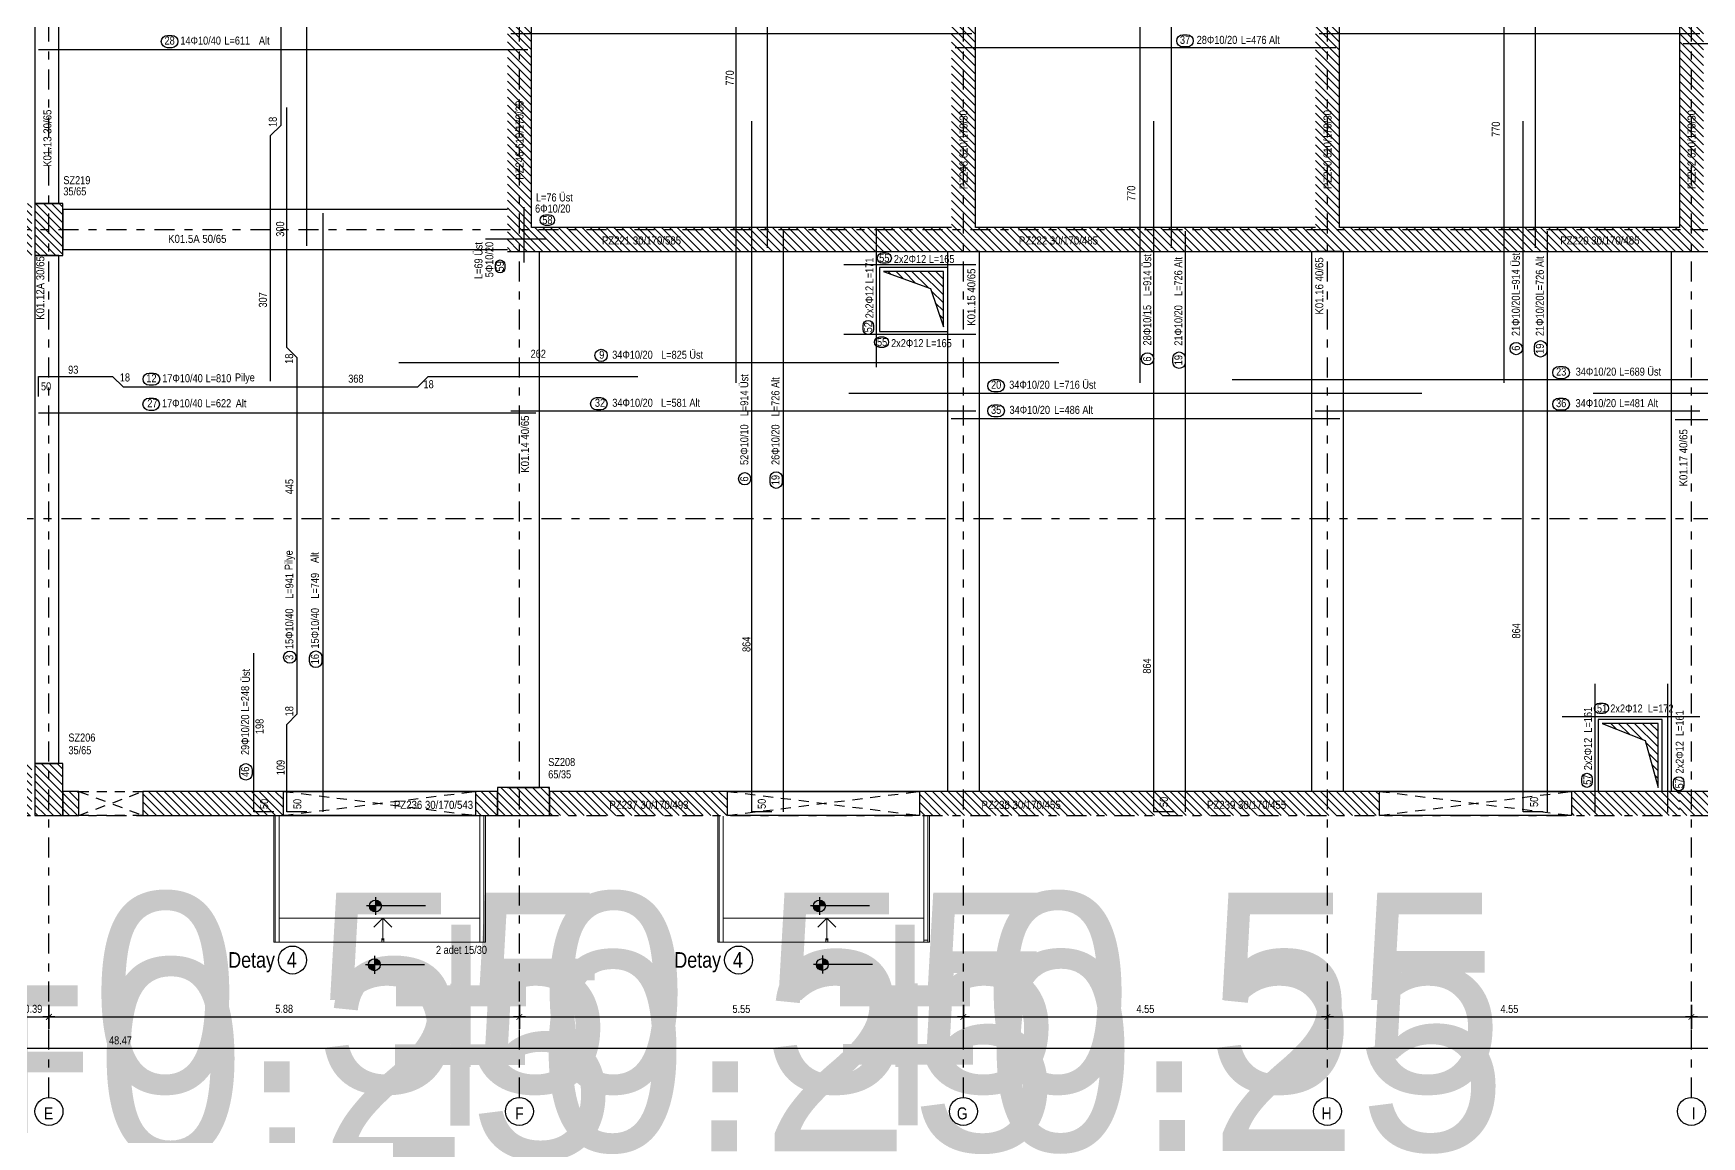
# Model space of a CAD drawing. Header units: metres. Extents: x 419734 to 420376, y 4564732 to 4565123.
# Drawn here: x 419954.22 to 419975.08, y 4565094.96 to 4565108.75 of the extents above; entities that cross this region are included whole.
import ezdxf
from ezdxf.enums import TextEntityAlignment as Align

# ---------------------------------------------------------------- set-up
doc = ezdxf.new("R2018")
doc.units = ezdxf.units.M
doc.linetypes.add('NASCOSTA', pattern=[0.375, 0.25, -0.125])
doc.linetypes.add('TRATTO-PUNTO', pattern=[1, 0.5, -0.25, 0, -0.25])
doc.layers.get('Defpoints').update_dxf_attribs({"color": 5})
for name, color, linetype in [('SW_ASSI', 7, 'TRATTO-PUNTO'), ('SW_CANDELE', 252, 'Continuous'), ('SW_DIM', 33, 'Continuous'), ('SW_DIR', 33, 'Continuous'), ('SW_MAGRONE', 2, 'Continuous'), ('SW_QUOTE', 1, 'Continuous'), ('SW_SEZIONI-ARMATURA', 3, 'Continuous'), ('SW_SEZIONI_CARPENTERIA', 4, 'Continuous'), ('SW_TRATT_GRIGIO', 252, 'NASCOSTA'), ('SW_TRATTEGGIO_252', 252, 'Continuous'), ('SW_TXT_TESTI', 1, 'Continuous')]:
    doc.layers.add(name, color=color, linetype=linetype)
doc.layers.add('SWS_ARC_Sottili-01', color=9, linetype='Continuous', lineweight=15)
doc.layers.add('SWS_STR_Sottili-01', color=9, linetype='Continuous', lineweight=15)
doc.styles.add('Arial Narrow_5', font='ARIALN.TTF', dxfattribs={"height": 0.5})
doc.styles.get("Standard").update_dxf_attribs({"font": 'arial.ttf'})
doc.styles.add('SWS', font='ARIALN.TTF')
doc.dimstyles.new('DIM-SW-50_m', dxfattribs={"dimtxt": 0.1, "dimasz": 0.075, "dimexe": 0.125, "dimexo": 0.125, "dimgap": 0.05, "dimtad": 1, "dimzin": 1, "dimdsep": 46, "dimtxsty": 'SWS', "dimblk1": 'D', "dimblk2": 'D', "dimsah": 1, "dimcen": 0.0075, "dimdle": 0.0625, "dimse1": 1, "dimse2": 1, "dimclrd": 256, "dimclre": 256, "dimclrt": 256, "dimazin": 0, "dimtfac": 0.75, "dimtmove": 1, "dimatfit": 3, "dimldrblk": 'D', "dimfxl": 0.125, "dimtvp": 1.5, "dimtolj": 1, "dimtzin": 0, "dimarcsym": 0})
pattern_1 = [(135, (419903.25018, 4565202.766886), (-0.049497475, -0.049497475), [])]
pattern_2 = [(135, (109.6133, 122.38215), (-0.0494974746831, -0.0494974746831), [])]

# ---------------------------------------------------------------- blocks, each defined once
blk = doc.blocks.new('D')
for p, q in [((-1, 0), (1, 0)), ((0, 2), (0, -2))]:
    blk.add_line(p, q)
at = {"const_width": 0.141}
blk.add_lwpolyline([(0.48, 0.48), (-0.48, -0.48)], dxfattribs=at)
blk = doc.blocks.new('*D602')
at = {"layer": 'Defpoints', "color": 0, "ltscale": 0.5, "transparency": 16777216}
for p in [(419954.028, 4565096.455), (419954.418, 4565096.455), (419954.418, 4565096.455)]:
    blk.add_point(p, dxfattribs=at)
at = {"layer": 'SW_DIM', "lineweight": -2, "ltscale": 0.5, "transparency": 16777216}
blk.add_line((419954.103, 4565096.455), (419954.343, 4565096.455), dxfattribs=at)
at = {"layer": 'SW_DIM', "lineweight": -2, "ltscale": 0.5, "transparency": 16777216, "xscale": 0.075, "yscale": 0.075, "zscale": 0.075, "rotation": 180}
blk.add_blockref('D', (419954.028, 4565096.455), dxfattribs=at)
at = {"layer": 'SW_DIM', "lineweight": -2, "ltscale": 0.5, "transparency": 16777216, "xscale": 0.075, "yscale": 0.075, "zscale": 0.075}
blk.add_blockref('D', (419954.418, 4565096.455), dxfattribs=at)
at = {"layer": 'SW_DIM', "ltscale": 0.5, "transparency": 16777216, "insert": (419954.223, 4565096.556), "char_height": 0.1, "attachment_point": 5, "style": 'SWS'}
blk.add_mtext('\\A1;0.39', dxfattribs=at)
blk = doc.blocks.new('*D603')
at = {"layer": 'Defpoints', "color": 0, "ltscale": 0.5, "transparency": 16777216}
for p in [(419954.418, 4565096.455), (419960.298, 4565096.455), (419960.298, 4565096.455)]:
    blk.add_point(p, dxfattribs=at)
at = {"layer": 'SW_DIM', "lineweight": -2, "ltscale": 0.5, "transparency": 16777216}
blk.add_line((419954.493, 4565096.455), (419960.223, 4565096.455), dxfattribs=at)
at = {"layer": 'SW_DIM', "lineweight": -2, "ltscale": 0.5, "transparency": 16777216, "xscale": 0.075, "yscale": 0.075, "zscale": 0.075, "rotation": 180}
blk.add_blockref('D', (419954.418, 4565096.455), dxfattribs=at)
at = {"layer": 'SW_DIM', "lineweight": -2, "ltscale": 0.5, "transparency": 16777216, "xscale": 0.075, "yscale": 0.075, "zscale": 0.075}
blk.add_blockref('D', (419960.298, 4565096.455), dxfattribs=at)
at = {"layer": 'SW_DIM', "ltscale": 0.5, "transparency": 16777216, "insert": (419957.358, 4565096.556), "char_height": 0.1, "attachment_point": 5, "style": 'SWS'}
blk.add_mtext('\\A1;5.88', dxfattribs=at)
blk = doc.blocks.new('*D604')
at = {"layer": 'Defpoints', "color": 0, "ltscale": 0.5, "transparency": 16777216}
for p in [(419960.298, 4565096.455), (419965.848, 4565096.455), (419965.848, 4565096.455)]:
    blk.add_point(p, dxfattribs=at)
at = {"layer": 'SW_DIM', "lineweight": -2, "ltscale": 0.5, "transparency": 16777216}
blk.add_line((419960.373, 4565096.455), (419965.773, 4565096.455), dxfattribs=at)
at = {"layer": 'SW_DIM', "lineweight": -2, "ltscale": 0.5, "transparency": 16777216, "xscale": 0.075, "yscale": 0.075, "zscale": 0.075, "rotation": 180}
blk.add_blockref('D', (419960.298, 4565096.455), dxfattribs=at)
at = {"layer": 'SW_DIM', "lineweight": -2, "ltscale": 0.5, "transparency": 16777216, "xscale": 0.075, "yscale": 0.075, "zscale": 0.075}
blk.add_blockref('D', (419965.848, 4565096.455), dxfattribs=at)
at = {"layer": 'SW_DIM', "ltscale": 0.5, "transparency": 16777216, "insert": (419963.073, 4565096.555), "char_height": 0.1, "attachment_point": 5, "style": 'SWS'}
blk.add_mtext('\\A1;5.55', dxfattribs=at)
blk = doc.blocks.new('*D605')
at = {"layer": 'Defpoints', "color": 0, "ltscale": 0.5, "transparency": 16777216}
for p in [(419965.848, 4565096.455), (419970.398, 4565096.455), (419970.398, 4565096.455)]:
    blk.add_point(p, dxfattribs=at)
at = {"layer": 'SW_DIM', "lineweight": -2, "ltscale": 0.5, "transparency": 16777216}
blk.add_line((419965.923, 4565096.455), (419970.323, 4565096.455), dxfattribs=at)
at = {"layer": 'SW_DIM', "lineweight": -2, "ltscale": 0.5, "transparency": 16777216, "xscale": 0.075, "yscale": 0.075, "zscale": 0.075, "rotation": 180}
blk.add_blockref('D', (419965.848, 4565096.455), dxfattribs=at)
at = {"layer": 'SW_DIM', "lineweight": -2, "ltscale": 0.5, "transparency": 16777216, "xscale": 0.075, "yscale": 0.075, "zscale": 0.075}
blk.add_blockref('D', (419970.398, 4565096.455), dxfattribs=at)
at = {"layer": 'SW_DIM', "ltscale": 0.5, "transparency": 16777216, "insert": (419968.123, 4565096.555), "char_height": 0.1, "attachment_point": 5, "style": 'SWS'}
blk.add_mtext('\\A1;4.55', dxfattribs=at)
blk = doc.blocks.new('*D606')
at = {"layer": 'Defpoints', "color": 0, "ltscale": 0.5, "transparency": 16777216}
for p in [(419970.398, 4565096.455), (419974.948, 4565096.455), (419974.948, 4565096.455)]:
    blk.add_point(p, dxfattribs=at)
at = {"layer": 'SW_DIM', "lineweight": -2, "ltscale": 0.5, "transparency": 16777216}
blk.add_line((419970.473, 4565096.455), (419974.873, 4565096.455), dxfattribs=at)
at = {"layer": 'SW_DIM', "lineweight": -2, "ltscale": 0.5, "transparency": 16777216, "xscale": 0.075, "yscale": 0.075, "zscale": 0.075, "rotation": 180}
blk.add_blockref('D', (419970.398, 4565096.455), dxfattribs=at)
at = {"layer": 'SW_DIM', "lineweight": -2, "ltscale": 0.5, "transparency": 16777216, "xscale": 0.075, "yscale": 0.075, "zscale": 0.075}
blk.add_blockref('D', (419974.948, 4565096.455), dxfattribs=at)
at = {"layer": 'SW_DIM', "ltscale": 0.5, "transparency": 16777216, "insert": (419972.673, 4565096.555), "char_height": 0.1, "attachment_point": 5, "style": 'SWS'}
blk.add_mtext('\\A1;4.55', dxfattribs=at)
blk = doc.blocks.new('*D607')
at = {"layer": 'Defpoints', "color": 0, "ltscale": 0.5, "transparency": 16777216}
for p in [(419974.948, 4565096.455), (419979.548, 4565096.455), (419979.548, 4565096.455)]:
    blk.add_point(p, dxfattribs=at)
at = {"layer": 'SW_DIM', "lineweight": -2, "ltscale": 0.5, "transparency": 16777216}
blk.add_line((419975.023, 4565096.455), (419979.473, 4565096.455), dxfattribs=at)
at = {"layer": 'SW_DIM', "lineweight": -2, "ltscale": 0.5, "transparency": 16777216, "xscale": 0.075, "yscale": 0.075, "zscale": 0.075, "rotation": 180}
blk.add_blockref('D', (419974.948, 4565096.455), dxfattribs=at)
at = {"layer": 'SW_DIM', "lineweight": -2, "ltscale": 0.5, "transparency": 16777216, "xscale": 0.075, "yscale": 0.075, "zscale": 0.075}
blk.add_blockref('D', (419979.548, 4565096.455), dxfattribs=at)
at = {"layer": 'SW_DIM', "ltscale": 0.5, "transparency": 16777216, "insert": (419977.248, 4565096.556), "char_height": 0.1, "attachment_point": 5, "style": 'SWS'}
blk.add_mtext('\\A1;4.60', dxfattribs=at)
blk = doc.blocks.new('*D608')
at = {"layer": 'Defpoints', "color": 0, "ltscale": 0.5, "transparency": 16777216}
for p in [(419931.075, 4565096.455), (419979.548, 4565096.455), (419931.075, 4565096.06)]:
    blk.add_point(p, dxfattribs=at)
at = {"layer": 'SW_DIM', "lineweight": -2, "ltscale": 0.5, "transparency": 16777216}
blk.add_line((419979.473, 4565096.06), (419931.15, 4565096.06), dxfattribs=at)
at = {"layer": 'SW_DIM', "lineweight": -2, "ltscale": 0.5, "transparency": 16777216, "xscale": 0.075, "yscale": 0.075, "zscale": 0.075, "rotation": 180}
blk.add_blockref('D', (419931.075, 4565096.06), dxfattribs=at)
at = {"layer": 'SW_DIM', "lineweight": -2, "ltscale": 0.5, "transparency": 16777216, "xscale": 0.075, "yscale": 0.075, "zscale": 0.075}
blk.add_blockref('D', (419979.548, 4565096.06), dxfattribs=at)
at = {"layer": 'SW_DIM', "ltscale": 0.5, "transparency": 16777216, "insert": (419955.312, 4565096.162), "char_height": 0.1, "attachment_point": 5, "style": 'SWS'}
blk.add_mtext('\\A1;48.47', dxfattribs=at)
blk = doc.blocks.new('*U189')
h = blk.add_hatch(color=256)
h.dxf.hatch_style = 1
h.paths.add_polyline_path([(0, 0), (-0.00149, 0, 0.198912), (-0.00105, -0.00105, 0.198912), (0, -0.00149)])
h.paths.add_polyline_path([(0.00149, 0, 0.198912), (0.00105, 0.00105, 0.198912), (0, 0.00149), (0, 0)])
for p, q in [((0.01253, 0), (-0.00223, 0)), ((0, 0.00223), (0, -0.00223))]:
    blk.add_line(p, q)
blk.add_circle((0, 0), 0.00149)
at = {"color": 2, "lineweight": 30, "flags": 104}
blk.add_attdef('TRAC', text='', height=0.0025, dxfattribs=at).set_placement((0.00191, 0.00337), align=Align.TOP_LEFT)

msp = doc.modelspace()

# ---------------------------------------------------------------- hatches: boundary and pattern name
at = {"layer": 'SW_TRATTEGGIO_252'}
h = msp.add_hatch(dxfattribs=at)
h.set_pattern_fill('_USER', color=256, scale=0.07, angle=135, pattern_type=0)
h.set_pattern_definition(pattern_1)
edge = h.paths.add_edge_path()
edge.add_line((419974.79817, 4565109.9248), (419974.79817, 4565106.3248))
edge.add_line((419974.79817, 4565106.3248), (419970.54817, 4565106.3248))
edge.add_line((419970.54817, 4565106.3248), (419970.54817, 4565108.9248))
edge.add_line((419970.54817, 4565108.9248), (419970.24817, 4565108.9248))
edge.add_line((419970.24817, 4565108.9248), (419970.24817, 4565106.3248))
edge.add_line((419970.24817, 4565106.3248), (419965.99817, 4565106.3248))
edge.add_line((419965.99817, 4565106.3248), (419965.99817, 4565108.9248))
edge.add_line((419965.99817, 4565108.9248), (419965.69817, 4565108.9248))
edge.add_line((419965.69817, 4565108.9248), (419965.69817, 4565106.3248))
edge.add_line((419965.69817, 4565106.3248), (419960.44817, 4565106.3248))
edge.add_line((419960.44817, 4565106.3248), (419960.44817, 4565108.9248))
edge.add_line((419960.44817, 4565108.9248), (419960.14817, 4565108.9248))
edge.add_line((419960.14817, 4565108.9248), (419960.14817, 4565106.0248))
edge.add_line((419960.14817, 4565106.0248), (419965.99817, 4565106.0248))
edge.add_line((419965.99817, 4565106.0248), (419970.24817, 4565106.0248))
edge.add_line((419970.24817, 4565106.0248), (419975.09817, 4565106.0248))
edge.add_line((419975.09817, 4565106.0248), (419975.09817, 4565109.93197))
h.paths.add_polyline_path([(419960.67317, 4565099.3248), (419960.02317, 4565099.3248), (419960.02317, 4565098.9748), (419960.67317, 4565098.9748)])
h.paths.add_polyline_path([(419935.49057, 4565106.6248), (419934.84057, 4565106.6248), (419934.84057, 4565105.9748), (419935.49057, 4565105.9748)])
h.paths.add_polyline_path([(419939.35571, 4565106.6248), (419938.70571, 4565106.6248), (419938.70571, 4565105.9748), (419939.35571, 4565105.9748)])
h.paths.add_polyline_path([(419931.42544, 4565106.6248), (419931.07544, 4565106.6248), (419931.07544, 4565105.9748), (419931.42544, 4565105.9748)])
h.paths.add_polyline_path([(419939.35571, 4565099.3248), (419938.70571, 4565099.3248), (419938.70571, 4565098.9748), (419939.35571, 4565098.9748)])
h.paths.add_polyline_path([(419954.59317, 4565099.6248), (419954.24317, 4565099.6248), (419954.24317, 4565098.9748), (419954.59317, 4565098.9748)])
h.paths.add_polyline_path([(419954.20317, 4565099.6248), (419953.85317, 4565099.6248), (419953.85317, 4565098.9748), (419954.20317, 4565098.9748)])
h.paths.add_polyline_path([(419954.59317, 4565112.1248), (419954.24317, 4565112.1248), (419954.24317, 4565111.4748), (419954.59317, 4565111.4748)])
h.paths.add_polyline_path([(419954.20317, 4565112.1248), (419953.85317, 4565112.1248), (419953.85317, 4565111.4748), (419954.20317, 4565111.4748)])
h.paths.add_polyline_path([(419955.59317, 4565112.1248), (419954.59317, 4565112.1248), (419954.59317, 4565111.8248), (419955.59317, 4565111.8248)])
h.paths.add_polyline_path([(419936.60571, 4565111.8248), (419936.60571, 4565112.1248), (419931.07544, 4565112.1248), (419931.07544, 4565106.6248), (419931.37544, 4565106.6248), (419931.37544, 4565111.8248)])
h.paths.add_polyline_path([(419940.90871, 4565111.8248), (419940.90871, 4565112.1248), (419939.30591, 4565112.1248), (419938.40571, 4565112.1248), (419938.40571, 4565111.8248)])
h.paths.add_polyline_path([(419948.65494, 4565111.8248), (419948.65494, 4565112.1248), (419944.51271, 4565112.1248), (419944.51271, 4565111.8248)])
h.paths.add_polyline_path([(419952.25894, 4565112.1248), (419952.25894, 4565111.8248), (419953.85317, 4565111.8248), (419953.85317, 4565112.1248)])
h.paths.add_polyline_path([(419957.34817, 4565111.8248), (419957.34817, 4565112.1248), (419955.59317, 4565112.1248), (419955.59317, 4565111.8248)])
h.paths.add_polyline_path([(419961.92317, 4565111.8248), (419961.92317, 4565112.1248), (419960.04837, 4565112.1248), (419959.74817, 4565112.1248), (419959.74817, 4565111.8248), (419960.04837, 4565111.8248), (419960.14817, 4565111.8248), (419960.14817, 4565109.9248), (419960.44817, 4565109.9248), (419960.44817, 4565111.8248)])
h.paths.add_polyline_path([(419966.97317, 4565111.8248), (419966.97317, 4565112.1248), (419964.32317, 4565112.1248), (419964.32317, 4565111.8248), (419965.69817, 4565111.8248), (419965.69817, 4565109.9248), (419965.99817, 4565109.9248), (419965.99817, 4565111.8248)])
h.paths.add_polyline_path([(419971.52317, 4565111.8248), (419971.52317, 4565112.1248), (419969.37317, 4565112.1248), (419969.37317, 4565111.8248), (419970.24817, 4565111.8248), (419970.24817, 4565109.9248), (419970.54817, 4565109.9248), (419970.54817, 4565111.8248)])
h.paths.add_polyline_path([(419973.92317, 4565112.1248), (419973.92317, 4565111.8248), (419974.79817, 4565111.8248), (419974.79817, 4565109.9248), (419975.09817, 4565109.93197), (419975.09817, 4565111.8248), (419975.09817, 4565112.1248)])
h.paths.add_polyline_path([(419975.97317, 4565111.8248), (419975.97317, 4565112.1248), (419975.09817, 4565112.1248), (419975.09817, 4565111.8248)])
h.paths.add_polyline_path([(419976.34817, 4565098.9748), (419976.34817, 4565099.2748), (419975.59817, 4565099.2748), (419975.59817, 4565098.9748)])
h.paths.add_polyline_path([(419978.74817, 4565099.2748), (419978.74817, 4565098.9748), (419979.54817, 4565098.9748), (419979.54817, 4565106.6248), (419979.54817, 4565112.1248), (419978.37317, 4565112.1248), (419978.37317, 4565111.8248), (419979.24817, 4565111.8248), (419979.24817, 4565099.2748)])
h.paths.add_polyline_path([(419973.44817, 4565099.2748), (419973.44817, 4565098.9748), (419974.79817, 4565098.9748), (419974.79817, 4565099.2748)])
h.paths.add_polyline_path([(419965.29817, 4565099.2748), (419965.29817, 4565098.9748), (419971.04817, 4565098.9748), (419971.04817, 4565099.2748)])
h.paths.add_polyline_path([(419962.89817, 4565098.9748), (419962.89817, 4565099.2748), (419960.67317, 4565099.2748), (419960.67317, 4565098.9748)])
h.paths.add_polyline_path([(419959.74817, 4565099.2748), (419959.74817, 4565098.9748), (419960.02317, 4565098.9748), (419960.02317, 4565099.2748)])
h.paths.add_polyline_path([(419957.34817, 4565098.9748), (419957.34817, 4565099.2748), (419955.59317, 4565099.2748), (419955.59317, 4565098.9748)])
h.paths.add_polyline_path([(419952.69367, 4565098.9748), (419952.69367, 4565099.2748), (419939.35571, 4565099.2748), (419939.35571, 4565098.9748)])
h.paths.add_polyline_path([(419934.27544, 4565099.2748), (419934.27544, 4565098.9748), (419938.70571, 4565098.9748), (419938.70571, 4565099.2748)])
h.paths.add_polyline_path([(419931.87544, 4565098.9748), (419931.87544, 4565099.2748), (419931.37544, 4565099.2748), (419931.37544, 4565105.9748), (419931.07544, 4565105.9748), (419931.07544, 4565098.9748)])
h = msp.add_hatch(dxfattribs=at)
h.set_pattern_fill('_USER', color=256, scale=0.07, angle=135, pattern_type=0)
h.set_pattern_definition(pattern_1)
h.paths.add_polyline_path([(419946.77313, 4565106.6248), (419946.12313, 4565106.6248), (419946.12313, 4565105.9748), (419946.77313, 4565105.9748)])
h.paths.add_polyline_path([(419954.59317, 4565106.6248), (419954.24317, 4565106.6248), (419954.24317, 4565105.9748), (419954.59317, 4565105.9748)])
h.paths.add_polyline_path([(419954.20317, 4565106.6248), (419953.85317, 4565106.6248), (419953.85317, 4565105.9748), (419954.20317, 4565105.9748)])
h = msp.add_hatch(dxfattribs=at)
h.set_pattern_fill('_USER', color=256, scale=0.07, angle=135, pattern_type=0)
h.set_pattern_definition([(135, (100.68055, 128.03215), (-0.0494974746831, -0.0494974746831), [])])
h.paths.add_polyline_path([(419965.59817, 4565105.08027), (419965.59817, 4565105.7748), (419964.85066, 4565105.7748), (419965.4367, 4565105.56211)])
h = msp.add_hatch(dxfattribs=at)
h.set_pattern_fill('_USER', color=256, scale=0.07, angle=135, pattern_type=0)
h.set_pattern_definition(pattern_2)
h.paths.add_polyline_path([(419974.53092, 4565099.3248), (419974.53092, 4565100.1248), (419973.83092, 4565100.1248), (419974.36945, 4565099.91211)])
h = msp.add_hatch(dxfattribs=at)
h.set_pattern_fill('_USER', color=256, scale=0.07, angle=135, pattern_type=0)
h.set_pattern_definition(pattern_1)
h.paths.add_polyline_path([(419954.79317, 4565099.2748), (419954.59317, 4565099.2748), (419954.59317, 4565098.9748), (419954.79317, 4565098.9748)])
h = msp.add_hatch(dxfattribs=at)
h.set_pattern_fill('_USER', color=256, scale=0.07, angle=135, pattern_type=0)
h.set_pattern_definition(pattern_2)
h.paths.add_polyline_path([(419975.59817, 4565099.2748), (419974.79817, 4565099.2748), (419974.79817, 4565098.9748), (419975.59817, 4565098.9748)])

# ---------------------------------------------------------------- linework, layer by layer
at = {"linetype": 'ByBlock'}
for points in [[(419957.34817, 4565099.2748), (419959.74817, 4565099.2748), (419959.74817, 4565098.9748), (419957.34817, 4565098.9748)], [(419962.89817, 4565099.2748), (419965.29817, 4565099.2748), (419965.29817, 4565098.9748), (419962.89817, 4565098.9748)], [(419971.04817, 4565099.2748), (419973.44817, 4565099.2748), (419973.44817, 4565098.9748), (419971.04817, 4565098.9748)]]:
    msp.add_lwpolyline(points, close=True, dxfattribs=at)
at = {"layer": 'SW_ASSI', "color": 8, "ltscale": 0.5}
msp.add_line((419930.57544, 4565102.6873), (419980.73014, 4565102.6873), dxfattribs=at)
at = {"layer": 'SW_ASSI', "ltscale": 0.5}
for points in [[(419954.41817, 4565095.44923), (419954.41817, 4565120.12084)], [(419960.29817, 4565095.44923), (419960.29817, 4565120.12084)], [(419965.84817, 4565095.44923), (419965.84817, 4565120.12084)], [(419970.39817, 4565095.44923), (419970.39817, 4565120.12084)], [(419974.94817, 4565095.44923), (419974.94817, 4565120.12084)], [(419928.1377, 4565106.2998), (419981.18249, 4565106.2998)], [(419928.1377, 4565098.9748), (419981.18249, 4565098.9748)]]:
    msp.add_lwpolyline(points, dxfattribs=at)
at = {"layer": 'SW_CANDELE'}
for q in [(419958.47692, 4565097.57667), (419958.7032, 4565097.57667)]:
    msp.add_line((419958.59006, 4565097.68981), q, dxfattribs=at)
at = {"layer": 'SW_MAGRONE'}
msp.add_line((419960.14817, 4565106.0248), (419979.24817, 4565106.0248), dxfattribs=at)
for points in [[(419965.69817, 4565106.3248), (419965.69817, 4565106.3248), (419960.44817, 4565106.3248), (419960.44817, 4565111.8248)], [(419974.79817, 4565111.8248), (419974.79817, 4565106.3248), (419970.54817, 4565106.3248), (419970.54817, 4565111.8248)], [(419970.24817, 4565106.3248), (419970.24817, 4565106.3248), (419965.99817, 4565106.3248), (419965.99817, 4565108.84937)], [(419960.14817, 4565106.5498), (419954.59317, 4565106.5498), (419954.59317, 4565106.0498), (419960.14817, 4565106.0498)], [(419960.14817, 4565099.3248), (419960.14817, 4565099.3248), (419960.54817, 4565099.3248), (419960.54817, 4565106.0248)], [(419965.64817, 4565106.0248), (419965.64817, 4565099.2748)], [(419966.04817, 4565099.2748), (419966.04817, 4565106.0248), (419965.99817, 4565106.0248)], [(419970.19817, 4565106.0248), (419970.19817, 4565099.2748)], [(419970.59817, 4565099.2748), (419970.59817, 4565106.0248), (419970.24817, 4565106.0248)], [(419974.69817, 4565099.2748), (419974.69817, 4565106.0248)], [(419965.64817, 4565105.8248), (419964.79817, 4565105.8248), (419964.79817, 4565105.0248), (419965.64817, 4565105.0248)], [(419965.59817, 4565105.08027), (419965.59817, 4565105.7748), (419964.85066, 4565105.7748), (419965.4367, 4565105.56211), (419965.59817, 4565105.08027)], [(419974.58092, 4565099.2748), (419974.58092, 4565100.1748), (419973.78092, 4565100.1748), (419973.78092, 4565099.2748)], [(419974.53092, 4565099.3248), (419974.53092, 4565100.1248), (419973.83092, 4565100.1248), (419974.36945, 4565099.91211), (419974.53092, 4565099.3248)], [(419979.24817, 4565099.2748), (419960.67317, 4565099.2748), (419960.67317, 4565098.9748), (419960.67317, 4565098.9748)]]:
    msp.add_lwpolyline(points, dxfattribs=at)
for points in [[(419954.54317, 4565111.4748), (419954.24317, 4565111.4748), (419954.24317, 4565106.6248), (419954.54317, 4565106.6248)], [(419954.54317, 4565105.9748), (419954.24317, 4565105.9748), (419954.24317, 4565099.6248), (419954.54317, 4565099.6248)], [(419954.79317, 4565099.2748), (419954.59317, 4565099.2748), (419954.59317, 4565098.9748), (419954.79317, 4565098.9748)], [(419960.02317, 4565099.2748), (419955.59317, 4565099.2748), (419955.59317, 4565098.9748), (419960.02317, 4565098.9748)]]:
    msp.add_lwpolyline(points, close=True, dxfattribs=at)
at = {"layer": 'SW_SEZIONI-ARMATURA'}
for points in [[(419957.18867, 4565104.40105), (419957.18867, 4565107.4748), (419957.31867, 4565107.6048), (419957.31867, 4565111.07123), (419957.18867, 4565111.20123), (419957.18867, 4565112.0798)], [(419957.64267, 4565106.0948), (419957.64267, 4565112.0798)], [(419963.00617, 4565104.3823), (419963.00617, 4565112.0798), (419963.25617, 4565112.0798)], [(419963.40017, 4565106.0698), (419963.40017, 4565112.0798)], [(419968.05617, 4565104.3823), (419968.05617, 4565112.0798), (419968.30617, 4565112.0798)], [(419968.45017, 4565106.0698), (419968.45017, 4565112.0798)], [(419972.60617, 4565104.3823), (419972.60617, 4565112.0798), (419972.85617, 4565112.0798)], [(419973.00017, 4565106.0698), (419973.00017, 4565112.0798)], [(419954.28817, 4565108.5498), (419960.40317, 4565108.5498)], [(419960.19317, 4565108.7478), (419965.95317, 4565108.7478)], [(419965.74317, 4565108.5748), (419970.50317, 4565108.5748)], [(419970.29317, 4565108.7478), (419975.05317, 4565108.7478)], [(419974.84317, 4565108.6248), (419979.50317, 4565108.6248)], [(419957.64167, 4565099.0198), (419957.39167, 4565099.0198), (419957.39167, 4565100.11266), (419957.52167, 4565100.24266), (419957.52167, 4565104.6948), (419957.39167, 4565104.8248), (419957.39167, 4565107.82355)], [(419963.45417, 4565099.0198), (419963.20417, 4565099.0198), (419963.20417, 4565107.6548)], [(419968.47917, 4565099.0198), (419968.22917, 4565099.0198), (419968.22917, 4565107.6548)], [(419973.09429, 4565099.0198), (419972.84429, 4565099.0198), (419972.84429, 4565107.6548)], [(419957.84567, 4565099.0198), (419957.84567, 4565106.5048)], [(419960.35883, 4565105.88674), (419960.35883, 4565106.57674)], [(419963.59817, 4565099.0198), (419963.59817, 4565106.2798)], [(419964.76317, 4565104.57829), (419964.76317, 4565106.2898)], [(419968.62317, 4565099.0198), (419968.62317, 4565106.2798)], [(419973.14817, 4565099.0198), (419973.14817, 4565106.2798)], [(419960.63652, 4565106.1793), (419959.87652, 4565106.1793)], [(419964.35166, 4565105.8598), (419966.00317, 4565105.8598)], [(419964.35166, 4565104.9898), (419966.00317, 4565104.9898)], [(419958.79192, 4565104.63585), (419967.04067, 4565104.63585)], [(419954.28817, 4565104.21217), (419954.28817, 4565104.46217), (419955.21388, 4565104.46217), (419955.34388, 4565104.33217), (419959.02717, 4565104.33217), (419959.15717, 4565104.46217), (419961.77817, 4565104.46217)], [(419969.20567, 4565104.42517), (419976.09067, 4565104.42517)], [(419964.41817, 4565104.25217), (419971.57817, 4565104.25217)], [(419973.71817, 4565104.25217), (419979.50317, 4565104.25217), (419979.50317, 4565104.00217)], [(419954.28817, 4565104.00817), (419960.50317, 4565104.00817)], [(419960.19317, 4565104.03117), (419966.00317, 4565104.03117)], [(419970.24317, 4565104.03117), (419975.05317, 4565104.03117)], [(419965.69317, 4565103.93796), (419970.55317, 4565103.93796)], [(419974.74317, 4565103.92576), (419979.50317, 4565103.92576)], [(419957.22887, 4565099.0198), (419956.97887, 4565099.0198), (419956.97887, 4565101.00355)], [(419973.74592, 4565099.0098), (419973.74592, 4565100.62131)], [(419974.65179, 4565099.0098), (419974.65179, 4565100.62131)], [(419973.33441, 4565100.2098), (419975.05317, 4565100.2098)]]:
    msp.add_lwpolyline(points, dxfattribs=at)
at = {"layer": 'SW_SEZIONI_CARPENTERIA'}
for points in [[(419954.59317, 4565106.6248), (419954.24317, 4565106.6248), (419954.24317, 4565105.9748), (419954.59317, 4565105.9748)], [(419954.59317, 4565099.6248), (419954.24317, 4565099.6248), (419954.24317, 4565098.9748), (419954.59317, 4565098.9748)], [(419960.67317, 4565099.3248), (419960.02317, 4565099.3248), (419960.02317, 4565098.9748), (419960.67317, 4565098.9748)]]:
    msp.add_lwpolyline(points, close=True, dxfattribs=at)
at = {"layer": 'SW_TRATT_GRIGIO', "ltscale": 0.5}
for points in [[(419954.79317, 4565098.9748), (419955.59317, 4565099.2748)], [(419954.79317, 4565099.2748), (419955.59317, 4565098.9748)], [(419957.34817, 4565098.9748), (419959.74817, 4565099.2748)], [(419957.34817, 4565099.2748), (419959.74817, 4565098.9748)], [(419962.89817, 4565098.9748), (419965.29817, 4565099.2748)], [(419962.89817, 4565099.2748), (419965.29817, 4565098.9748)], [(419971.04817, 4565098.9748), (419973.44817, 4565099.2748)], [(419971.04817, 4565099.2748), (419973.44817, 4565098.9748)]]:
    msp.add_lwpolyline(points, dxfattribs=at)
for points in [[(419954.79317, 4565099.2748), (419955.59317, 4565099.2748), (419955.59317, 4565098.9748), (419954.79317, 4565098.9748)], [(419957.34817, 4565099.2748), (419959.74817, 4565099.2748), (419959.74817, 4565098.9748), (419957.34817, 4565098.9748)], [(419962.89817, 4565099.2748), (419965.29817, 4565099.2748), (419965.29817, 4565098.9748), (419962.89817, 4565098.9748)], [(419971.04817, 4565099.2748), (419973.44817, 4565099.2748), (419973.44817, 4565098.9748), (419971.04817, 4565098.9748)]]:
    msp.add_lwpolyline(points, close=True, dxfattribs=at)
at = {"layer": 'SW_TXT_TESTI'}
for points in [[(419955.89884, 4565108.72474), (419955.95284, 4565108.72474, -1), (419955.95284, 4565108.57174), (419955.89884, 4565108.57174, -1)], [(419968.59122, 4565108.73337), (419968.64522, 4565108.73337, -1), (419968.64522, 4565108.58037), (419968.59122, 4565108.58037, -1)], [(419960.62493, 4565106.48299), (419960.67162, 4565106.48299, -1), (419960.67162, 4565106.35071), (419960.62493, 4565106.35071, -1)], [(419959.99815, 4565105.81645), (419959.99815, 4565105.85847, -1), (419960.11721, 4565105.85847), (419960.11721, 4565105.81645, -1)], [(419964.83701, 4565106.00726), (419964.88291, 4565106.00726, -1), (419964.88291, 4565105.87721), (419964.83701, 4565105.87721, -1)], [(419964.59402, 4565105.05114), (419964.59402, 4565105.09704, -1), (419964.72407, 4565105.09704), (419964.72407, 4565105.05114, -1)], [(419964.80261, 4565104.95564), (419964.84851, 4565104.95564, -1), (419964.84851, 4565104.82559), (419964.80261, 4565104.82559, -1)], [(419972.98595, 4565104.78016), (419972.98595, 4565104.83416, -1), (419973.13895, 4565104.83416), (419973.13895, 4565104.78016, -1)], [(419968.46799, 4565104.6383), (419968.46799, 4565104.6923, -1), (419968.62099, 4565104.6923), (419968.62099, 4565104.6383, -1)], [(419973.29217, 4565104.58631), (419973.34617, 4565104.58631, -1), (419973.34617, 4565104.43331), (419973.29217, 4565104.43331, -1)], [(419955.67159, 4565104.50392), (419955.72559, 4565104.50392, -1), (419955.72559, 4565104.35092), (419955.67159, 4565104.35092, -1)], [(419966.22959, 4565104.4225), (419966.28359, 4565104.4225, -1), (419966.28359, 4565104.2695), (419966.22959, 4565104.2695, -1)], [(419955.66877, 4565104.19135), (419955.72277, 4565104.19135, -1), (419955.72277, 4565104.03835), (419955.66877, 4565104.03835, -1)], [(419961.26388, 4565104.1972), (419961.31788, 4565104.1972, -1), (419961.31788, 4565104.0442), (419961.26388, 4565104.0442, -1)], [(419973.29217, 4565104.19231), (419973.34617, 4565104.19231, -1), (419973.34617, 4565104.03931), (419973.29217, 4565104.03931, -1)], [(419966.22952, 4565104.10829), (419966.28352, 4565104.10829, -1), (419966.28352, 4565103.95529), (419966.22952, 4565103.95529, -1)], [(419963.43176, 4565103.13896), (419963.43176, 4565103.19296, -1), (419963.58476, 4565103.19296), (419963.58476, 4565103.13896, -1)], [(419957.67574, 4565100.90008), (419957.67574, 4565100.95408, -1), (419957.82874, 4565100.95408), (419957.82874, 4565100.90008, -1)], [(419973.80036, 4565100.37844), (419973.84626, 4565100.37844, -1), (419973.84626, 4565100.24839), (419973.80036, 4565100.24839, -1)], [(419956.8031, 4565099.49215), (419956.8031, 4565099.54615, -1), (419956.9561, 4565099.54615), (419956.9561, 4565099.49215, -1)], [(419973.57753, 4565099.38973), (419973.57753, 4565099.43563, -1), (419973.70758, 4565099.43563), (419973.70758, 4565099.38973, -1)], [(419974.72417, 4565099.34765), (419974.72417, 4565099.39355, -1), (419974.85422, 4565099.39355), (419974.85422, 4565099.34765, -1)]]:
    msp.add_lwpolyline(points, format="xyb", close=True, dxfattribs=at)
for centre in [(419961.31946, 4565104.72537), (419972.75858, 4565104.80979), (419968.15049, 4565104.68216), (419963.11426, 4565103.18306), (419957.42781, 4565100.95314)]:
    msp.add_circle(centre, 0.0765, dxfattribs=at)
at = {"layer": 'SW_TXT_TESTI', "color": 1}
for centre in [(419957.4622, 4565097.16697), (419963.03832, 4565097.16697), (419954.41817, 4565095.27423), (419960.29817, 4565095.27423), (419965.84817, 4565095.27423), (419970.39817, 4565095.27423), (419974.94817, 4565095.27423)]:
    msp.add_circle(centre, 0.175, dxfattribs=at)
at = {"layer": 'SWS_ARC_Sottili-01', "color": 1}
for points in [[(419959.85256, 4565097.68982), (419959.85256, 4565097.38981), (419959.80256, 4565097.38981), (419959.80256, 4565097.68981)], [(419962.84735, 4565097.68981), (419962.84735, 4565097.38981), (419962.79735, 4565097.38981), (419962.79735, 4565097.68981)], [(419965.40256, 4565097.68982), (419965.40256, 4565097.38981), (419965.35256, 4565097.38981), (419965.35256, 4565097.68981)], [(419965.40256, 4565097.68981), (419965.40256, 4565097.41491), (419965.35256, 4565097.41491), (419965.35256, 4565097.68981)]]:
    msp.add_lwpolyline(points, dxfattribs=at)
at = {"layer": 'SWS_STR_Sottili-01', "color": 1}
for p, q in [((419957.22735, 4565097.38981), (419957.22735, 4565098.9748)), ((419957.29735, 4565097.68981), (419957.29735, 4565098.9748)), ((419959.80256, 4565097.68981), (419959.80256, 4565098.9748)), ((419959.85256, 4565097.68981), (419959.85256, 4565098.9748)), ((419959.87256, 4565098.9748), (419959.87256, 4565097.38981)), ((419962.79735, 4565097.68981), (419962.79735, 4565098.9648)), ((419962.84735, 4565097.68981), (419962.84735, 4565098.9648)), ((419965.35256, 4565097.68981), (419965.35256, 4565098.9648)), ((419965.35256, 4565097.68981), (419965.35256, 4565098.9648)), ((419965.40256, 4565097.68981), (419965.40256, 4565098.9648)), ((419957.29735, 4565097.68981), (419959.80256, 4565097.68981)), ((419958.59006, 4565097.68981), (419958.47692, 4565097.57667)), ((419958.59006, 4565097.68981), (419958.7032, 4565097.57667)), ((419958.59006, 4565097.68981), (419958.59006, 4565097.41481)), ((419958.59006, 4565097.68981), (419958.7032, 4565097.57667)), ((419962.84735, 4565097.68981), (419965.35256, 4565097.68981)), ((419964.14006, 4565097.68981), (419964.02692, 4565097.57667)), ((419964.14006, 4565097.68981), (419964.14006, 4565097.41481)), ((419964.14006, 4565097.68981), (419964.2532, 4565097.57667)), ((419957.22735, 4565097.38981), (419959.87256, 4565097.38981)), ((419958.57818, 4565097.39481), (419958.57818, 4565097.43481)), ((419958.57818, 4565097.39481), (419958.57818, 4565097.43481)), ((419958.60194, 4565097.39481), (419958.60194, 4565097.43481)), ((419958.60194, 4565097.39481), (419958.60194, 4565097.43481)), ((419962.77735, 4565097.38981), (419965.42256, 4565097.38981)), ((419964.12818, 4565097.39481), (419964.12818, 4565097.43481)), ((419964.15194, 4565097.39481), (419964.15194, 4565097.43481))]:
    msp.add_line(p, q, dxfattribs=at)
for points in [[(419957.24735, 4565097.38981), (419957.24735, 4565098.9748)], [(419962.77735, 4565098.9748), (419962.77735, 4565097.38981)], [(419965.42256, 4565097.38981), (419965.42256, 4565098.9748)], [(419957.29735, 4565097.68981), (419957.29735, 4565097.38981)]]:
    msp.add_lwpolyline(points, dxfattribs=at)

# ---------------------------------------------------------------- block references
at = {"layer": 'SW_QUOTE', "ltscale": 0.5}
ref = msp.add_blockref('*U189', (419952.89526, 4565097.84224), dxfattribs=dict(at, xscale=50, yscale=50, zscale=50))
lines = msp.add_mtext('+0.55', dxfattribs={"layer": '0', "color": 2, "insert": (419952.991, 4565098.0108), "char_height": 2.5, "attachment_point": 1})
ref.add_attrib('TRAC', '', (419952.991, 4565098.0108), dxfattribs={"flags": 104}).embed_mtext(lines)
ref = msp.add_blockref('*U189', (419958.4983, 4565097.84224), dxfattribs=dict(at, xscale=50, yscale=50, zscale=50))
lines = msp.add_mtext('+0.55', dxfattribs={"layer": '0', "color": 2, "insert": (419958.59404, 4565098.0108), "char_height": 2.5, "attachment_point": 1})
ref.add_attrib('TRAC', '', (419958.59404, 4565098.0108), dxfattribs={"flags": 104}).embed_mtext(lines)
ref = msp.add_blockref('*U189', (419964.0483, 4565097.84224), dxfattribs=dict(at, xscale=50, yscale=50, zscale=50))
lines = msp.add_mtext('+0.55', dxfattribs={"layer": '0', "color": 2, "insert": (419964.14404, 4565098.0108), "char_height": 2.5, "attachment_point": 1})
ref.add_attrib('TRAC', '', (419964.14404, 4565098.0108), dxfattribs={"flags": 104}).embed_mtext(lines)
ref = msp.add_blockref('*U189', (419958.48529, 4565097.10751), dxfattribs=dict(at, xscale=50, yscale=50, zscale=50))
lines = msp.add_mtext('+0.25', dxfattribs={"layer": '0', "color": 2, "insert": (419958.58103, 4565097.27608), "char_height": 2.5, "attachment_point": 1})
ref.add_attrib('TRAC', '', (419958.58103, 4565097.27608), dxfattribs={"flags": 104}).embed_mtext(lines)
ref = msp.add_blockref('*U189', (419964.08524, 4565097.11091), dxfattribs=dict(at, xscale=50, yscale=50, zscale=50))
lines = msp.add_mtext('+0.25', dxfattribs={"layer": '0', "color": 2, "insert": (419964.18098, 4565097.27947), "char_height": 2.5, "attachment_point": 1})
ref.add_attrib('TRAC', '', (419964.18098, 4565097.27947), dxfattribs={"flags": 104}).embed_mtext(lines)
ref = msp.add_blockref('*U189', (419952.96076, 4565097.01631), dxfattribs=dict(at, xscale=50, yscale=50, zscale=50))
lines = msp.add_mtext('+0.25', dxfattribs={"layer": '0', "color": 2, "insert": (419953.0565, 4565097.18488), "char_height": 2.5, "attachment_point": 1})
ref.add_attrib('TRAC', '', (419953.0565, 4565097.18488), dxfattribs={"flags": 104}).embed_mtext(lines)

# ---------------------------------------------------------------- texts
at = {"layer": 'SW_DIR', "insert": (419959.25577, 4565097.34344), "char_height": 0.1, "width": 1.0719735, "attachment_point": 1, "style": 'Arial Narrow_5'}
msp.add_mtext('{\\fArial Narrow|b0|i0|c162|p34;2} adet 1{\\fArial Narrow|b0|i0|c162|p34;5}/30', dxfattribs=at)
at = {"layer": 'SW_TXT_TESTI', "color": 7, "linetype": 'Continuous', "lineweight": 5, "style": 'SWS'}
for s, p in [('28', (419955.86291, 4565108.61057)), ('37', (419968.55529, 4565108.6192)), ('58', (419960.58449, 4565106.36709)), ('55', (419964.79545, 4565105.89367)), ('55', (419964.76801, 4565104.84084)), ('9', (419961.29616, 4565104.68351)), ('12', (419955.63566, 4565104.38975)), ('20', (419966.19366, 4565104.30832)), ('23', (419973.25624, 4565104.47214)), ('27', (419955.64742, 4565104.07718)), ('32', (419961.24222, 4565104.08302)), ('36', (419973.25624, 4565104.07814)), ('35', (419966.19359, 4565103.99412))]:
    msp.add_text(s, height=0.1, dxfattribs=at).set_placement(p)
at = {"layer": 'SW_TXT_TESTI', "color": 2, "linetype": 'Continuous', "lineweight": 5, "style": 'SWS'}
for s, p in [('14Φ10/40', (419956.06099, 4565108.61057)), ('L=611', (419956.61074, 4565108.61057)), ('Alt', (419957.0423, 4565108.61074)), ('28Φ10/20', (419968.76429, 4565108.6192)), ('L=476 Alt', (419969.31484, 4565108.6192)), ('L=76 Üst', (419960.50501, 4565106.64984)), ('6Φ10/20', (419960.4942, 4565106.51081)), ('262', (419960.43846, 4565104.69586)), ('34Φ10/20', (419961.45813, 4565104.68351)), ('L=825 Üst', (419962.07, 4565104.68351)), ('93', (419954.65802, 4565104.49652)), ('L=689 Üst', (419974.04384, 4565104.47214)), ('50', (419954.31817, 4565104.28786)), ('18', (419955.3038, 4565104.39975)), ('17Φ10/40', (419955.83381, 4565104.38975)), ('L=810', (419956.37568, 4565104.38975)), ('Pilye', (419956.74309, 4565104.40001)), ('368', (419958.15884, 4565104.38463)), ('18', (419959.09978, 4565104.31474)), ('34Φ10/20', (419966.42044, 4565104.30832)), ('L=716 Üst', (419966.98099, 4565104.30832)), ('34Φ10/20', (419973.50165, 4565104.47214)), ('17Φ10/40', (419955.83107, 4565104.07718)), ('L=622', (419956.37439, 4565104.07718)), ('Alt', (419956.75273, 4565104.07661)), ('34Φ10/20', (419961.45947, 4565104.08302)), ('L=581 Alt', (419962.06915, 4565104.08302)), ('34Φ10/20', (419973.49963, 4565104.07814)), ('L=481 Alt', (419974.04535, 4565104.07814)), ('34Φ10/20', (419966.42445, 4565103.99412)), ('L=486 Alt', (419966.98207, 4565103.99412))]:
    msp.add_text(s, height=0.1, dxfattribs=at).set_placement(p)
for s, p in [('770', (419962.97787, 4565108.0977)), ('18', (419957.26601, 4565107.58039)), ('770', (419972.55294, 4565107.457)), ('770', (419967.99591, 4565106.65616)), ('300', (419957.35816, 4565106.20859)), ('L=69 Üst', (419959.8366, 4565105.67959)), ('5Φ10/20', (419959.97236, 4565105.70128)), ('L=914 Üst', (419968.19549, 4565105.46449)), ('L=726 Alt', (419968.58499, 4565105.46741)), ('L=914 Üst', (419972.80301, 4565105.48006)), ('L=726 Alt', (419973.10295, 4565105.47514)), ('307', (419957.14204, 4565105.32317)), ('21Φ10/20', (419972.80301, 4565104.9671)), ('21Φ10/20', (419973.10295, 4565104.96689)), ('28Φ10/15', (419968.19549, 4565104.84913)), ('21Φ10/20', (419968.58499, 4565104.84621)), ('18', (419957.46953, 4565104.61944)), ('L=914 Üst', (419963.15926, 4565103.96457)), ('L=726 Alt', (419963.54876, 4565103.96396)), ('52Φ10/10', (419963.15926, 4565103.35581)), ('26Φ10/20', (419963.54876, 4565103.3552)), ('445', (419957.47281, 4565102.9886)), ('Pilye', (419957.46518, 4565102.04081)), ('Alt', (419957.78907, 4565102.12973)), ('L=941', (419957.47281, 4565101.68176)), ('L=749', (419957.79274, 4565101.68454)), ('15Φ10/40', (419957.47281, 4565101.054)), ('15Φ10/40', (419957.79274, 4565101.0604)), ('864', (419972.80768, 4565101.18564)), ('864', (419963.18624, 4565101.01782)), ('864', (419968.19236, 4565100.7468)), ('Üst', (419956.92982, 4565100.63408)), ('L=248', (419956.9201, 4565100.27242)), ('29Φ10/20', (419956.9201, 4565099.72932)), ('18', (419957.4717, 4565100.21293)), ('198', (419957.09981, 4565099.99162)), ('109', (419957.36343, 4565099.47755)), ('50', (419957.15809, 4565099.05353)), ('50', (419957.57255, 4565099.05353)), ('50', (419963.37792, 4565099.0552)), ('50', (419968.40332, 4565099.0798)), ('50', (419973.0315, 4565099.0798))]:
    msp.add_text(s, height=0.1, rotation=90, dxfattribs=at).set_placement(p)
at = {"layer": 'SW_TXT_TESTI', "color": 2, "style": 'SWS', "width": 1.05}
for s, p in [('K01.13 30/65', (419954.44855, 4565107.08142)), ('PZ246 610/170/30', (419960.34982, 4565106.92002)), ('PZ248 610/170/30', (419965.89982, 4565106.80269)), ('PZ250 610/170/30', (419970.44982, 4565106.80371)), ('PZ252 610/170/30', (419974.99982, 4565106.80371)), ('K01.12A 30/65', (419954.35993, 4565105.16971)), ('K01.16 40/65', (419970.34659, 4565105.23536)), ('K01.15 40/65', (419965.99748, 4565105.09507)), ('K01.14 40/65', (419960.41744, 4565103.25758)), ('K01.17 40/65', (419974.89752, 4565103.08707))]:
    msp.add_text(s, height=0.1, rotation=90, dxfattribs=at).set_placement(p)
for s, p in [('K01.5A 50/65', (419955.90753, 4565106.13204)), ('PZ221 30/170/585', (419961.3292, 4565106.1117)), ('PZ222 30/170/485', (419966.54045, 4565106.1117)), ('PZ220 30/170/485', (419973.30906, 4565106.1117)), ('PZ236 30/170/543', (419958.72971, 4565099.05708)), ('PZ237 30/170/493', (419961.42262, 4565099.05708)), ('PZ238 30/170/455', (419966.07404, 4565099.05708)), ('PZ239 30/170/455', (419968.89316, 4565099.05708))]:
    msp.add_text(s, height=0.1, dxfattribs=at).set_placement(p)
at = {"layer": 'SW_TXT_TESTI', "color": 7, "linetype": 'Continuous', "lineweight": 5, "style": 'SWS'}
for s, rotation, p in [('59', 90, (419960.10406, 4565105.77441)), ('52', 90, (419964.70785, 4565105.01321)), ('6', 90, (419972.80301, 4565104.78359)), ('19', 90, (419973.10295, 4565104.74423)), ('6', 90, (419968.19549, 4565104.6472)), ('19', 90, (419968.58499, 4565104.60237)), ('6', 90, (419963.15926, 4565103.1481)), ('19', 90, (419963.54876, 4565103.10303)), ('3', 90, (419957.47281, 4565100.91818)), ('16', 90, (419957.79274, 4565100.86415)), ('51', 0, (419973.76738, 4565100.26374)), ('46', 90, (419956.9201, 4565099.45622)), ('57', 90, (419973.6967, 4565099.35689)), ('57', 90, (419974.84529, 4565099.31203))]:
    msp.add_text(s, height=0.1, rotation=rotation, dxfattribs=at).set_placement(p)
at = {"layer": 'SW_TXT_TESTI', "color": 4, "style": 'SWS'}
for s, height, p in [('Detay', 0.195, (419956.6591, 4565097.07007)), ('4', 0.195, (419957.39055, 4565097.07007)), ('Detay', 0.195, (419962.23522, 4565097.07007)), ('4', 0.195, (419962.96667, 4565097.07007)), ('E', 0.15, (419954.35582, 4565095.17439)), ('F', 0.15, (419960.24557, 4565095.17439)), ('G', 0.15, (419965.76652, 4565095.17439)), ('H', 0.15, (419970.32627, 4565095.17439)), ('I', 0.15, (419974.95368, 4565095.17439))]:
    msp.add_text(s, height=height, rotation=0.110239, dxfattribs=at).set_placement(p)
at = {"layer": 'SW_TXT_TESTI', "color": 2, "char_height": 0.1, "attachment_point": 1, "style": 'SWS'}
for s, insert, width, line_spacing_factor in [('SZ219 35/65', (419954.59812, 4565106.96555), 0.4240058, 0.837515), ('SZ206 35/65', (419954.66103, 4565099.9977), 0.4354414, 0.949935), ('SZ208 65/35', (419960.65833, 4565099.69237), 0.4240058, 0.924348)]:
    msp.add_mtext(s, dxfattribs=dict(at, insert=insert, width=width, line_spacing_factor=line_spacing_factor))
for s, insert, width, rotation in [('{\\fArial Narrow|b0|i0|c162|p34;2x}2Φ12 L=171', (419964.62314, 4565105.18936), 0.8117867, 90), ('{\\fArial Narrow|b0|i0|c162|p34;2x}2Φ12{\\fArial Narrow|b0|i0|c162|p34;  }L=161', (419973.60486, 4565099.54038), 0.7615367, 90), ('{\\fArial Narrow|b0|i0|c162|p34;2x}2Φ12{\\fArial Narrow|b0|i0|c162|p34;  }L=172 ', (419973.93386, 4565100.3613), 0.8154296, 0), ('{\\fArial Narrow|b0|i0|c162|p34;2x}2Φ12{\\fArial Narrow|b0|i0|c162|p34;  }L=161', (419974.7515, 4565099.49831), 0.7615367, 90)]:
    msp.add_mtext(s, dxfattribs=dict(at, insert=insert, width=width, rotation=rotation))
at = {"layer": 'SW_TXT_TESTI', "color": 2, "char_height": 0.1, "width": 0.7816367, "attachment_point": 1, "style": 'SWS'}
for insert in [(419964.97869, 4565105.97986), (419964.94429, 4565104.92825)]:
    msp.add_mtext('{\\fArial Narrow|b0|i0|c162|p34;2x}2Φ12 L=165', dxfattribs=dict(at, insert=insert))

# ---------------------------------------------------------------- dimensions: what is measured, and where the dimension line sits
at = {"layer": 'SW_DIM', "ltscale": 0.5}
for base, p1, p2, picture, middle in [((419931.07544, 4565096.06045), (419979.54817, 4565096.45457), (419931.07544, 4565096.45457), '*D608', (419955.31181, 4565096.16151)), ((419954.41817, 4565096.45457), (419954.02817, 4565096.45457), (419954.41817, 4565096.45457), '*D602', (419954.22317, 4565096.55563)), ((419960.29817, 4565096.45457), (419954.41817, 4565096.45457), (419960.29817, 4565096.45457), '*D603', (419957.35817, 4565096.55563)), ((419965.84817, 4565096.45457), (419960.29817, 4565096.45457), (419965.84817, 4565096.45457), '*D604', (419963.07317, 4565096.55542)), ((419970.39817, 4565096.45457), (419965.84817, 4565096.45457), (419970.39817, 4565096.45457), '*D605', (419968.12317, 4565096.55542)), ((419974.94817, 4565096.45457), (419970.39817, 4565096.45457), (419974.94817, 4565096.45457), '*D606', (419972.67317, 4565096.55542)), ((419979.54817, 4565096.45457), (419974.94817, 4565096.45457), (419979.54817, 4565096.45457), '*D607', (419977.24817, 4565096.55563))]:
    dim = msp.add_linear_dim(base=base, p1=p1, p2=p2, dimstyle='DIM-SW-50_m', dxfattribs=at)
    dim.commit()
    dim.dimension.update_dxf_attribs({"geometry": picture, "text_midpoint": middle})

doc.saveas('drawing.dxf')
